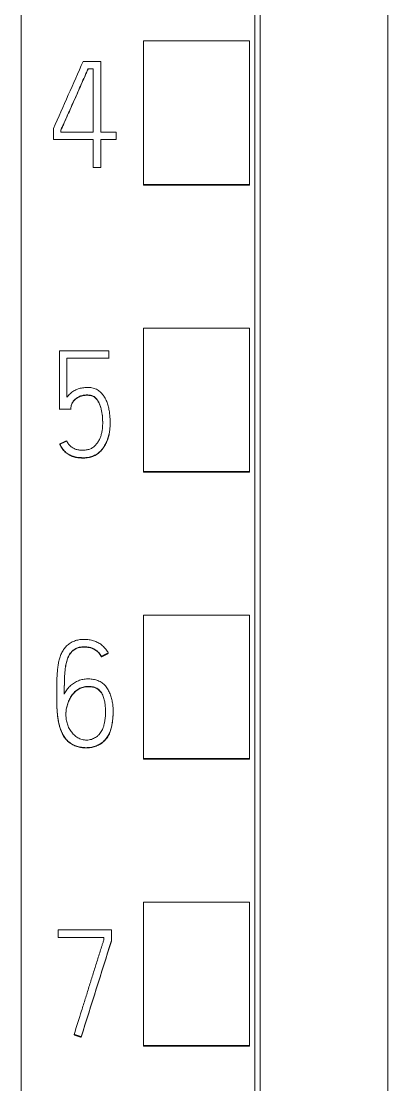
# Model space of a CAD drawing. Header units: millimetres. Extents: x 1359 to 3577, y 1336 to 3557.
# Drawn here: x 2611.17 to 2618.07, y 2942.38 to 2962.39 of the extents above; entities that cross this region are included whole.
import ezdxf

# ---------------------------------------------------------------- set-up
doc = ezdxf.new("R2010")
doc.units = ezdxf.units.MM
doc.layers.add('000-PI-Oprema', color=30, linetype='Continuous', lineweight=5)

msp = doc.modelspace()

# ---------------------------------------------------------------- linework, layer by layer
at = {"layer": '000-PI-Oprema', "color": 0, "linetype": 'ByBlock', "lineweight": 0}
for p, q in [((2611.171, 3041.237), (2611.171, 2927.819)), ((2615.571, 3038.956), (2615.571, 2930.141)), ((2613.471, 2959.317), (2613.471, 2962.019)), ((2615.471, 2962.019), (2613.471, 2962.019)), ((2615.471, 2959.317), (2615.471, 2962.019)), ((2612.337, 2961.634), (2612.667, 2961.634)), ((2612.667, 2961.634), (2612.667, 2960.304)), ((2612.525, 2961.496), (2612.428, 2961.496)), ((2612.525, 2960.304), (2612.525, 2961.496)), ((2611.777, 2960.165), (2611.777, 2960.37)), ((2611.915, 2960.34), (2611.915, 2960.304)), ((2611.915, 2960.304), (2612.525, 2960.304)), ((2612.667, 2960.304), (2612.961, 2960.304)), ((2612.961, 2960.304), (2612.961, 2960.165)), ((2612.525, 2960.165), (2611.777, 2960.165)), ((2612.525, 2959.635), (2612.525, 2960.165)), ((2612.667, 2960.165), (2612.667, 2959.635)), ((2612.961, 2960.165), (2612.667, 2960.165)), ((2612.667, 2959.635), (2612.525, 2959.635)), ((2613.471, 2959.306), (2613.471, 2959.317)), ((2615.471, 2959.317), (2613.471, 2959.317)), ((2615.471, 2959.306), (2613.471, 2959.306)), ((2615.471, 2959.306), (2615.471, 2959.317)), ((2613.471, 2953.916), (2613.471, 2956.617)), ((2615.471, 2956.617), (2613.471, 2956.617)), ((2615.471, 2953.916), (2615.471, 2956.617)), ((2611.893, 2956.189), (2611.893, 2955.091)), ((2612.817, 2956.189), (2611.893, 2956.189)), ((2612.817, 2956.051), (2612.817, 2956.189)), ((2612.032, 2955.313), (2612.032, 2956.051)), ((2612.032, 2956.051), (2612.817, 2956.051)), ((2612.817, 2956.051), (2612.817, 2956.045)), ((2611.893, 2955.091), (2611.893, 2955.085)), ((2611.893, 2955.091), (2612.104, 2955.091)), ((2612.104, 2955.091), (2612.104, 2955.085)), ((2612.845, 2954.826), (2612.845, 2954.832)), ((2611.899, 2954.434), (2611.899, 2954.428)), ((2613.471, 2953.906), (2613.471, 2953.916)), ((2615.471, 2953.916), (2613.471, 2953.916)), ((2615.471, 2953.906), (2613.471, 2953.906)), ((2615.471, 2953.906), (2615.471, 2953.916)), ((2613.471, 2948.514), (2613.471, 2951.215)), ((2615.471, 2951.215), (2613.471, 2951.215)), ((2615.471, 2948.514), (2615.471, 2951.215)), ((2612.682, 2950.435), (2612.682, 2950.429)), ((2612.81, 2950.502), (2612.81, 2950.495)), ((2611.838, 2949.695), (2611.838, 2949.689)), ((2612.902, 2949.395), (2612.902, 2949.401)), ((2613.471, 2948.506), (2613.471, 2948.514)), ((2615.471, 2948.514), (2613.471, 2948.514)), ((2615.471, 2948.506), (2613.471, 2948.506)), ((2615.471, 2948.506), (2615.471, 2948.514)), ((2613.471, 2943.113), (2613.471, 2945.814)), ((2615.471, 2945.814), (2613.471, 2945.814)), ((2615.471, 2943.113), (2615.471, 2945.814)), ((2611.869, 2945.149), (2611.869, 2945.291)), ((2611.869, 2945.291), (2612.868, 2945.291)), ((2612.868, 2945.291), (2612.868, 2945.088)), ((2612.729, 2945.149), (2611.869, 2945.149)), ((2612.729, 2945.11), (2612.729, 2945.149)), ((2612.868, 2945.088), (2612.868, 2945.082)), ((2612.166, 2943.323), (2612.166, 2943.317)), ((2612.299, 2943.279), (2612.299, 2943.272)), ((2613.471, 2943.106), (2613.471, 2943.113)), ((2615.471, 2943.113), (2613.471, 2943.113)), ((2615.471, 2943.106), (2613.471, 2943.106)), ((2615.471, 2943.106), (2615.471, 2943.113))]:
    msp.add_line(p, q, dxfattribs=at)
at = {"layer": '000-PI-Oprema', "color": 18, "linetype": 'ByBlock', "lineweight": 0, "true_color": 0x000000}
msp.add_ellipse((2621.995, 2921.711), major_axis=(441.592, 998.143), ratio=0.022901, start_param=1.540922, end_param=1.542189, dxfattribs=at)
at = {"layer": '000-PI-Oprema', "color": 0, "linetype": 'ByBlock', "lineweight": 0}
for centre, major_axis, ratio, start_param, end_param in [((2624.98, 2921.521), (314.236, 1001.002), 0.017743, 1.552827, 1.554635), ((2624.999, 2921.477), (314.539, 1001.971), 0.017758, 1.552804, 1.55461)]:
    msp.add_ellipse(centre, major_axis=major_axis, ratio=ratio, start_param=start_param, end_param=end_param, dxfattribs=at)
for points, knots in [([(2615.671, 3039.142), (2615.671, 3036.098), (2615.671, 3026.528), (2615.671, 3012.358), (2615.671, 2997.792), (2615.671, 2983.582), (2615.671, 2969.287), (2615.671, 2953.801), (2615.671, 2941.161), (2615.671, 2933.196), (2615.671, 2929.856)], [0, 0, 0, 0, 0.083934, 0.263736, 0.389889, 0.484142, 0.653794, 0.78188, 0.908517, 1, 1, 1, 1]), ([(2618.071, 3036.077), (2618.071, 3034.053), (2618.071, 3025.504), (2618.071, 3012.358), (2618.071, 2997.792), (2618.071, 2983.582), (2618.071, 2969.287), (2618.071, 2953.801), (2618.071, 2941.043), (2618.071, 2932.161), (2618.071, 2927.904), (2618.071, 2927.106)], [0, 0, 0, 0, 0.055935, 0.236292, 0.362833, 0.457376, 0.627551, 0.756032, 0.883059, 0.978086, 1, 1, 1, 1]), ([(2612.428, 2961.496), (2612.418, 2961.472), (2612.407, 2961.447), (2612.386, 2961.399), (2612.376, 2961.375), (2612.344, 2961.303), (2612.323, 2961.254), (2612.28, 2961.158), (2612.259, 2961.11), (2612.216, 2961.013), (2612.195, 2960.965), (2612.152, 2960.869), (2612.13, 2960.821), (2612.087, 2960.725), (2612.066, 2960.676), (2612.023, 2960.58), (2612.002, 2960.532), (2611.97, 2960.46), (2611.959, 2960.436), (2611.942, 2960.4), (2611.937, 2960.388), (2611.926, 2960.364), (2611.921, 2960.352), (2611.915, 2960.34)], [0, 0, 0, 0, 0.0625, 0.0625, 0.125, 0.125, 0.25, 0.25, 0.375, 0.375, 0.5, 0.5, 0.625, 0.625, 0.75, 0.75, 0.875, 0.875, 0.9375, 0.9375, 0.96875, 0.96875, 1, 1, 1, 1]), ([(2611.915, 2960.333), (2611.921, 2960.345), (2611.926, 2960.357), (2611.937, 2960.381), (2611.942, 2960.393), (2611.959, 2960.429), (2611.97, 2960.453), (2612.002, 2960.526), (2612.023, 2960.574), (2612.066, 2960.67), (2612.087, 2960.718), (2612.13, 2960.815), (2612.152, 2960.863), (2612.195, 2960.959), (2612.216, 2961.007), (2612.259, 2961.104), (2612.28, 2961.152), (2612.323, 2961.248), (2612.344, 2961.297), (2612.376, 2961.369), (2612.386, 2961.393), (2612.407, 2961.441), (2612.418, 2961.465), (2612.428, 2961.49)], [0, 0, 0, 0, 0.03125, 0.03125, 0.0625, 0.0625, 0.125, 0.125, 0.25, 0.25, 0.375, 0.375, 0.5, 0.5, 0.625, 0.625, 0.75, 0.75, 0.875, 0.875, 0.9375, 0.9375, 1, 1, 1, 1]), ([(2611.899, 2954.434), (2611.911, 2954.407), (2611.924, 2954.382), (2611.949, 2954.346), (2611.957, 2954.334), (2611.976, 2954.312), (2611.986, 2954.301), (2612.008, 2954.282), (2612.019, 2954.273), (2612.042, 2954.255), (2612.054, 2954.247), (2612.079, 2954.232), (2612.092, 2954.225), (2612.118, 2954.213), (2612.132, 2954.208), (2612.16, 2954.199), (2612.174, 2954.195), (2612.202, 2954.188), (2612.216, 2954.185), (2612.245, 2954.181), (2612.26, 2954.18), (2612.282, 2954.178), (2612.289, 2954.178), (2612.304, 2954.177), (2612.311, 2954.177), (2612.333, 2954.176), (2612.348, 2954.176), (2612.377, 2954.177), (2612.391, 2954.178), (2612.421, 2954.181), (2612.435, 2954.183), (2612.464, 2954.19), (2612.478, 2954.193), (2612.52, 2954.207), (2612.547, 2954.219), (2612.585, 2954.241), (2612.598, 2954.249), (2612.622, 2954.266), (2612.633, 2954.275), (2612.655, 2954.294), (2612.666, 2954.304), (2612.686, 2954.326), (2612.695, 2954.337), (2612.722, 2954.372), (2612.738, 2954.397), (2612.759, 2954.435), (2612.766, 2954.448), (2612.778, 2954.475), (2612.784, 2954.489), (2612.8, 2954.53), (2612.809, 2954.557), (2612.824, 2954.614), (2612.83, 2954.642), (2612.836, 2954.685), (2612.838, 2954.7), (2612.841, 2954.729), (2612.842, 2954.744), (2612.844, 2954.788), (2612.845, 2954.817), (2612.844, 2954.876), (2612.842, 2954.934), (2612.836, 2954.992), (2612.829, 2955.05), (2612.824, 2955.079), (2612.814, 2955.122), (2612.811, 2955.136), (2612.803, 2955.164), (2612.799, 2955.179), (2612.785, 2955.22), (2612.775, 2955.248), (2612.755, 2955.287), (2612.748, 2955.301), (2612.733, 2955.326), (2612.725, 2955.338), (2612.7, 2955.373), (2612.681, 2955.395), (2612.636, 2955.435), (2612.611, 2955.451), (2612.572, 2955.471), (2612.558, 2955.476), (2612.53, 2955.486), (2612.515, 2955.489), (2612.487, 2955.495), (2612.472, 2955.496), (2612.442, 2955.499), (2612.428, 2955.499), (2612.398, 2955.499), (2612.384, 2955.498), (2612.354, 2955.495), (2612.34, 2955.494), (2612.311, 2955.489), (2612.297, 2955.486), (2612.268, 2955.479), (2612.254, 2955.475), (2612.226, 2955.465), (2612.212, 2955.46), (2612.186, 2955.447), (2612.173, 2955.44), (2612.147, 2955.425), (2612.135, 2955.417), (2612.111, 2955.399), (2612.1, 2955.389), (2612.079, 2955.369), (2612.069, 2955.359), (2612.049, 2955.337), (2612.04, 2955.325), (2612.032, 2955.313)], [0, 0, 0, 0, 0.03125, 0.03125, 0.046875, 0.046875, 0.0625, 0.0625, 0.078125, 0.078125, 0.09375, 0.09375, 0.109375, 0.109375, 0.125, 0.125, 0.140625, 0.140625, 0.15625, 0.15625, 0.171875, 0.171875, 0.179688, 0.179688, 0.1875, 0.1875, 0.203125, 0.203125, 0.21875, 0.21875, 0.234375, 0.234375, 0.25, 0.25, 0.28125, 0.28125, 0.296875, 0.296875, 0.3125, 0.3125, 0.328125, 0.328125, 0.34375, 0.34375, 0.375, 0.375, 0.390625, 0.390625, 0.40625, 0.40625, 0.4375, 0.4375, 0.46875, 0.46875, 0.484375, 0.484375, 0.5, 0.5, 0.53125, 0.53125, 0.5625, 0.59375, 0.59375, 0.625, 0.625, 0.640625, 0.640625, 0.65625, 0.65625, 0.6875, 0.6875, 0.703125, 0.703125, 0.71875, 0.71875, 0.75, 0.75, 0.78125, 0.78125, 0.796875, 0.796875, 0.8125, 0.8125, 0.828125, 0.828125, 0.84375, 0.84375, 0.859375, 0.859375, 0.875, 0.875, 0.890625, 0.890625, 0.90625, 0.90625, 0.921875, 0.921875, 0.9375, 0.9375, 0.953125, 0.953125, 0.96875, 0.96875, 0.984375, 0.984375, 1, 1, 1, 1]), ([(2612.104, 2955.091), (2612.105, 2955.114), (2612.108, 2955.137), (2612.117, 2955.171), (2612.12, 2955.182), (2612.13, 2955.203), (2612.135, 2955.213), (2612.147, 2955.233), (2612.154, 2955.242), (2612.169, 2955.26), (2612.177, 2955.268), (2612.194, 2955.284), (2612.203, 2955.291), (2612.222, 2955.305), (2612.232, 2955.311), (2612.252, 2955.322), (2612.262, 2955.327), (2612.283, 2955.336), (2612.294, 2955.34), (2612.328, 2955.35), (2612.35, 2955.354), (2612.385, 2955.357), (2612.396, 2955.358), (2612.419, 2955.358), (2612.431, 2955.357), (2612.454, 2955.355), (2612.465, 2955.353), (2612.482, 2955.349), (2612.488, 2955.348), (2612.499, 2955.345), (2612.505, 2955.343), (2612.521, 2955.337), (2612.531, 2955.332), (2612.551, 2955.32), (2612.56, 2955.313), (2612.578, 2955.297), (2612.586, 2955.289), (2612.6, 2955.271), (2612.607, 2955.261), (2612.626, 2955.232), (2612.636, 2955.211), (2612.654, 2955.169), (2612.661, 2955.147), (2612.681, 2955.081), (2612.69, 2955.036), (2612.699, 2954.967), (2612.701, 2954.945), (2612.703, 2954.899), (2612.704, 2954.875), (2612.705, 2954.806), (2612.704, 2954.761), (2612.695, 2954.693), (2612.691, 2954.67), (2612.684, 2954.636), (2612.681, 2954.625), (2612.675, 2954.603), (2612.672, 2954.591), (2612.66, 2954.559), (2612.652, 2954.537), (2612.636, 2954.506), (2612.631, 2954.496), (2612.619, 2954.476), (2612.612, 2954.466), (2612.592, 2954.438), (2612.577, 2954.42), (2612.553, 2954.396), (2612.544, 2954.389), (2612.526, 2954.374), (2612.516, 2954.367), (2612.496, 2954.355), (2612.486, 2954.349), (2612.465, 2954.34), (2612.454, 2954.336), (2612.421, 2954.326), (2612.398, 2954.322), (2612.363, 2954.318), (2612.352, 2954.318), (2612.328, 2954.317), (2612.317, 2954.317), (2612.282, 2954.318), (2612.259, 2954.321), (2612.225, 2954.328), (2612.214, 2954.33), (2612.192, 2954.338), (2612.181, 2954.342), (2612.149, 2954.356), (2612.129, 2954.368), (2612.102, 2954.39), (2612.093, 2954.398), (2612.076, 2954.414), (2612.061, 2954.432), (2612.048, 2954.451), (2612.036, 2954.471), (2612.031, 2954.481), (2612.026, 2954.492)], [0, 0, 0, 0, 0.03125, 0.03125, 0.046875, 0.046875, 0.0625, 0.0625, 0.078125, 0.078125, 0.09375, 0.09375, 0.109375, 0.109375, 0.125, 0.125, 0.140625, 0.140625, 0.15625, 0.15625, 0.1875, 0.1875, 0.203125, 0.203125, 0.21875, 0.21875, 0.234375, 0.234375, 0.242187, 0.242187, 0.25, 0.25, 0.265625, 0.265625, 0.28125, 0.28125, 0.296875, 0.296875, 0.3125, 0.3125, 0.34375, 0.34375, 0.375, 0.375, 0.4375, 0.4375, 0.46875, 0.46875, 0.5, 0.5, 0.5625, 0.5625, 0.59375, 0.59375, 0.609375, 0.609375, 0.625, 0.625, 0.65625, 0.65625, 0.671875, 0.671875, 0.6875, 0.6875, 0.71875, 0.71875, 0.734375, 0.734375, 0.75, 0.75, 0.765625, 0.765625, 0.78125, 0.78125, 0.8125, 0.8125, 0.828125, 0.828125, 0.84375, 0.84375, 0.875, 0.875, 0.890625, 0.890625, 0.90625, 0.90625, 0.9375, 0.9375, 0.953125, 0.953125, 0.96875, 0.984375, 0.984375, 1, 1, 1, 1]), ([(2612.705, 2954.828), (2612.705, 2954.834), (2612.705, 2954.84), (2612.704, 2954.868), (2612.704, 2954.891), (2612.701, 2954.937), (2612.699, 2954.96), (2612.693, 2955.005), (2612.689, 2955.028), (2612.68, 2955.073), (2612.675, 2955.096), (2612.665, 2955.129), (2612.661, 2955.14), (2612.654, 2955.162), (2612.649, 2955.173), (2612.636, 2955.205), (2612.626, 2955.225), (2612.607, 2955.255), (2612.601, 2955.264), (2612.586, 2955.282), (2612.578, 2955.291), (2612.561, 2955.306), (2612.552, 2955.313), (2612.532, 2955.326), (2612.521, 2955.331), (2612.5, 2955.339), (2612.489, 2955.342), (2612.466, 2955.347), (2612.454, 2955.349), (2612.431, 2955.351), (2612.42, 2955.351), (2612.397, 2955.351), (2612.385, 2955.351), (2612.362, 2955.349), (2612.351, 2955.348), (2612.328, 2955.343), (2612.306, 2955.338), (2612.284, 2955.33), (2612.263, 2955.321), (2612.252, 2955.316), (2612.222, 2955.299), (2612.203, 2955.286), (2612.178, 2955.263), (2612.169, 2955.254), (2612.154, 2955.236), (2612.148, 2955.227), (2612.135, 2955.208), (2612.13, 2955.197), (2612.121, 2955.176), (2612.117, 2955.165), (2612.111, 2955.143), (2612.108, 2955.131), (2612.105, 2955.108), (2612.104, 2955.097), (2612.104, 2955.085)], [0, 0, 0, 0, 0.015899, 0.015899, 0.077406, 0.077406, 0.138912, 0.138912, 0.200418, 0.200418, 0.261925, 0.261925, 0.292678, 0.292678, 0.323431, 0.323431, 0.384937, 0.384937, 0.41569, 0.41569, 0.446443, 0.446443, 0.477197, 0.477197, 0.50795, 0.50795, 0.538703, 0.538703, 0.569456, 0.569456, 0.600209, 0.600209, 0.630962, 0.630962, 0.661715, 0.661715, 0.692469, 0.723222, 0.723222, 0.753975, 0.753975, 0.815481, 0.815481, 0.846234, 0.846234, 0.876987, 0.876987, 0.907741, 0.907741, 0.938494, 0.938494, 0.969247, 0.969247, 1, 1, 1, 1]), ([(2612.845, 2954.826), (2612.845, 2954.804), (2612.844, 2954.783), (2612.842, 2954.733), (2612.839, 2954.704), (2612.833, 2954.66), (2612.831, 2954.646), (2612.825, 2954.617), (2612.822, 2954.603), (2612.811, 2954.56), (2612.803, 2954.532), (2612.782, 2954.477), (2612.77, 2954.45), (2612.742, 2954.398), (2612.727, 2954.373), (2612.701, 2954.338), (2612.691, 2954.327), (2612.672, 2954.305), (2612.662, 2954.294), (2612.629, 2954.264), (2612.605, 2954.247), (2612.568, 2954.224), (2612.555, 2954.217), (2612.528, 2954.205), (2612.514, 2954.199), (2612.472, 2954.185), (2612.444, 2954.178), (2612.4, 2954.172), (2612.385, 2954.171), (2612.356, 2954.17), (2612.341, 2954.17), (2612.312, 2954.17), (2612.297, 2954.171), (2612.268, 2954.173), (2612.253, 2954.174), (2612.224, 2954.177), (2612.21, 2954.18), (2612.181, 2954.186), (2612.166, 2954.19), (2612.138, 2954.199), (2612.125, 2954.205), (2612.098, 2954.216), (2612.085, 2954.223), (2612.059, 2954.238), (2612.046, 2954.246), (2612.022, 2954.264), (2612.011, 2954.273), (2611.989, 2954.292), (2611.979, 2954.303), (2611.959, 2954.325), (2611.95, 2954.337), (2611.925, 2954.374), (2611.911, 2954.401), (2611.899, 2954.428)], [0, 0, 0, 0, 0.044434, 0.044434, 0.104157, 0.104157, 0.134018, 0.134018, 0.16388, 0.16388, 0.223602, 0.223602, 0.283325, 0.283325, 0.343048, 0.343048, 0.37291, 0.37291, 0.402771, 0.402771, 0.462494, 0.462494, 0.492355, 0.492355, 0.522217, 0.522217, 0.58194, 0.58194, 0.611801, 0.611801, 0.641663, 0.641663, 0.671524, 0.671524, 0.701386, 0.701386, 0.731247, 0.731247, 0.761108, 0.761108, 0.79097, 0.79097, 0.820831, 0.820831, 0.850693, 0.850693, 0.880554, 0.880554, 0.910416, 0.910416, 0.940277, 0.940277, 1, 1, 1, 1]), ([(2612.81, 2950.502), (2612.795, 2950.527), (2612.779, 2950.551), (2612.753, 2950.585), (2612.743, 2950.596), (2612.724, 2950.617), (2612.713, 2950.628), (2612.681, 2950.657), (2612.658, 2950.674), (2612.62, 2950.696), (2612.608, 2950.702), (2612.581, 2950.714), (2612.567, 2950.72), (2612.527, 2950.734), (2612.499, 2950.741), (2612.456, 2950.749), (2612.442, 2950.751), (2612.413, 2950.755), (2612.399, 2950.756), (2612.355, 2950.758), (2612.326, 2950.758), (2612.283, 2950.754), (2612.269, 2950.752), (2612.241, 2950.747), (2612.226, 2950.744), (2612.184, 2950.733), (2612.157, 2950.723), (2612.119, 2950.703), (2612.106, 2950.696), (2612.082, 2950.68), (2612.07, 2950.671), (2612.036, 2950.644), (2612.015, 2950.624), (2611.987, 2950.591), (2611.978, 2950.58), (2611.961, 2950.556), (2611.953, 2950.544), (2611.932, 2950.506), (2611.92, 2950.48), (2611.899, 2950.425), (2611.891, 2950.398), (2611.877, 2950.342), (2611.872, 2950.314), (2611.863, 2950.257), (2611.859, 2950.229), (2611.85, 2950.143), (2611.846, 2950.086), (2611.841, 2949.971), (2611.84, 2949.913), (2611.838, 2949.741), (2611.837, 2949.625), (2611.843, 2949.482), (2611.844, 2949.453), (2611.848, 2949.396), (2611.851, 2949.368), (2611.86, 2949.282), (2611.869, 2949.225), (2611.885, 2949.155), (2611.889, 2949.141), (2611.897, 2949.113), (2611.901, 2949.099), (2611.915, 2949.058), (2611.926, 2949.031), (2611.944, 2948.992), (2611.95, 2948.979), (2611.964, 2948.953), (2611.972, 2948.941), (2611.996, 2948.904), (2612.014, 2948.881), (2612.044, 2948.85), (2612.055, 2948.84), (2612.077, 2948.822), (2612.089, 2948.813), (2612.125, 2948.789), (2612.151, 2948.775), (2612.191, 2948.758), (2612.205, 2948.753), (2612.232, 2948.744), (2612.246, 2948.74), (2612.288, 2948.73), (2612.317, 2948.725), (2612.36, 2948.721), (2612.375, 2948.72), (2612.404, 2948.72), (2612.419, 2948.72), (2612.462, 2948.723), (2612.49, 2948.728), (2612.532, 2948.738), (2612.546, 2948.742), (2612.574, 2948.752), (2612.587, 2948.757), (2612.627, 2948.775), (2612.652, 2948.789), (2612.688, 2948.814), (2612.7, 2948.822), (2612.722, 2948.841), (2612.733, 2948.851), (2612.764, 2948.882), (2612.782, 2948.904), (2612.805, 2948.941), (2612.813, 2948.953), (2612.826, 2948.979), (2612.832, 2948.993), (2612.849, 2949.033), (2612.857, 2949.06), (2612.868, 2949.102), (2612.872, 2949.116), (2612.877, 2949.145), (2612.88, 2949.159), (2612.887, 2949.202), (2612.891, 2949.231), (2612.9, 2949.317), (2612.903, 2949.375), (2612.9, 2949.461), (2612.899, 2949.489), (2612.892, 2949.547), (2612.887, 2949.576), (2612.875, 2949.633), (2612.868, 2949.661), (2612.849, 2949.717), (2612.839, 2949.744), (2612.814, 2949.797), (2612.8, 2949.823), (2612.767, 2949.871), (2612.748, 2949.893), (2612.716, 2949.923), (2612.704, 2949.932), (2612.68, 2949.949), (2612.668, 2949.957), (2612.642, 2949.971), (2612.628, 2949.977), (2612.601, 2949.987), (2612.587, 2949.992), (2612.545, 2950.003), (2612.516, 2950.008), (2612.472, 2950.012), (2612.457, 2950.013), (2612.428, 2950.014), (2612.413, 2950.013), (2612.369, 2950.011), (2612.34, 2950.007), (2612.297, 2949.997), (2612.283, 2949.993), (2612.255, 2949.984), (2612.242, 2949.978), (2612.202, 2949.961), (2612.177, 2949.946), (2612.141, 2949.921), (2612.129, 2949.912), (2612.106, 2949.894), (2612.095, 2949.884), (2612.064, 2949.854), (2612.044, 2949.832), (2612.01, 2949.784), (2611.994, 2949.759), (2611.98, 2949.733)], [0, 0, 0, 0, 0.015625, 0.015625, 0.023438, 0.023438, 0.03125, 0.03125, 0.046875, 0.046875, 0.054688, 0.054688, 0.0625, 0.0625, 0.078125, 0.078125, 0.085938, 0.085938, 0.09375, 0.09375, 0.109375, 0.109375, 0.117188, 0.117188, 0.125, 0.125, 0.140625, 0.140625, 0.148438, 0.148438, 0.15625, 0.15625, 0.171875, 0.171875, 0.179688, 0.179688, 0.1875, 0.1875, 0.203125, 0.203125, 0.21875, 0.21875, 0.234375, 0.234375, 0.25, 0.25, 0.28125, 0.28125, 0.3125, 0.3125, 0.375, 0.375, 0.390625, 0.390625, 0.40625, 0.40625, 0.4375, 0.4375, 0.445313, 0.445313, 0.453125, 0.453125, 0.46875, 0.46875, 0.476563, 0.476563, 0.484375, 0.484375, 0.5, 0.5, 0.507813, 0.507813, 0.515625, 0.515625, 0.53125, 0.53125, 0.539063, 0.539063, 0.546875, 0.546875, 0.5625, 0.5625, 0.570313, 0.570313, 0.578125, 0.578125, 0.59375, 0.59375, 0.601563, 0.601563, 0.609375, 0.609375, 0.625, 0.625, 0.632813, 0.632813, 0.640625, 0.640625, 0.65625, 0.65625, 0.664063, 0.664063, 0.671875, 0.671875, 0.6875, 0.6875, 0.695313, 0.695313, 0.703125, 0.703125, 0.71875, 0.71875, 0.75, 0.75, 0.765625, 0.765625, 0.78125, 0.78125, 0.796875, 0.796875, 0.8125, 0.8125, 0.828125, 0.828125, 0.84375, 0.84375, 0.851563, 0.851563, 0.859375, 0.859375, 0.867188, 0.867188, 0.875, 0.875, 0.890625, 0.890625, 0.898438, 0.898438, 0.90625, 0.90625, 0.921875, 0.921875, 0.929688, 0.929688, 0.9375, 0.9375, 0.953125, 0.953125, 0.960938, 0.960938, 0.96875, 0.96875, 0.984375, 0.984375, 1, 1, 1, 1]), ([(2611.98, 2949.733), (2611.98, 2949.794), (2611.981, 2949.855), (2611.983, 2949.947), (2611.984, 2949.977), (2611.986, 2950.038), (2611.988, 2950.069), (2611.991, 2950.13), (2611.994, 2950.16), (2612.001, 2950.22), (2612.005, 2950.251), (2612.014, 2950.296), (2612.017, 2950.311), (2612.025, 2950.341), (2612.029, 2950.356), (2612.043, 2950.4), (2612.055, 2950.429), (2612.073, 2950.463), (2612.077, 2950.47), (2612.085, 2950.483), (2612.089, 2950.489), (2612.103, 2950.508), (2612.113, 2950.52), (2612.129, 2950.537), (2612.134, 2950.542), (2612.146, 2950.553), (2612.152, 2950.558), (2612.171, 2950.571), (2612.184, 2950.579), (2612.205, 2950.589), (2612.212, 2950.592), (2612.227, 2950.598), (2612.234, 2950.6), (2612.257, 2950.607), (2612.272, 2950.61), (2612.302, 2950.615), (2612.318, 2950.617), (2612.349, 2950.618), (2612.364, 2950.618), (2612.395, 2950.617), (2612.411, 2950.616), (2612.441, 2950.612), (2612.464, 2950.607), (2612.486, 2950.601), (2612.501, 2950.596), (2612.508, 2950.593), (2612.53, 2950.584), (2612.544, 2950.577), (2612.571, 2950.562), (2612.583, 2950.553), (2612.602, 2950.539), (2612.608, 2950.533), (2612.619, 2950.523), (2612.624, 2950.517), (2612.64, 2950.5), (2612.65, 2950.488), (2612.667, 2950.463), (2612.675, 2950.449), (2612.682, 2950.435)], [0, 0, 0, 0, 0.125, 0.125, 0.1875, 0.1875, 0.25, 0.25, 0.3125, 0.3125, 0.375, 0.375, 0.40625, 0.40625, 0.4375, 0.4375, 0.5, 0.5, 0.515625, 0.515625, 0.53125, 0.53125, 0.5625, 0.5625, 0.578125, 0.578125, 0.59375, 0.59375, 0.625, 0.625, 0.640625, 0.640625, 0.65625, 0.65625, 0.6875, 0.6875, 0.71875, 0.71875, 0.75, 0.75, 0.78125, 0.78125, 0.8125, 0.828125, 0.828125, 0.84375, 0.84375, 0.875, 0.875, 0.90625, 0.90625, 0.921875, 0.921875, 0.9375, 0.9375, 0.96875, 0.96875, 1, 1, 1, 1]), ([(2612.682, 2950.429), (2612.668, 2950.457), (2612.651, 2950.482), (2612.625, 2950.51), (2612.62, 2950.516), (2612.608, 2950.527), (2612.603, 2950.532), (2612.584, 2950.546), (2612.559, 2950.564), (2612.531, 2950.577), (2612.503, 2950.589), (2612.488, 2950.594), (2612.458, 2950.602), (2612.443, 2950.606), (2612.412, 2950.61), (2612.397, 2950.611), (2612.35, 2950.613), (2612.32, 2950.611), (2612.274, 2950.604), (2612.259, 2950.601), (2612.229, 2950.593), (2612.214, 2950.587), (2612.193, 2950.577), (2612.187, 2950.574), (2612.173, 2950.566), (2612.167, 2950.562), (2612.148, 2950.548), (2612.13, 2950.533), (2612.115, 2950.516), (2612.105, 2950.504), (2612.1, 2950.498), (2612.086, 2950.479), (2612.078, 2950.466), (2612.063, 2950.439), (2612.057, 2950.425), (2612.045, 2950.396), (2612.039, 2950.382), (2612.025, 2950.337), (2612.018, 2950.308), (2612.006, 2950.248), (2612.001, 2950.217), (2611.994, 2950.157), (2611.992, 2950.126), (2611.988, 2950.065), (2611.986, 2950.034), (2611.984, 2949.973), (2611.983, 2949.942), (2611.981, 2949.85), (2611.98, 2949.788), (2611.98, 2949.727)], [0, 0, 0, 0, 0.0625, 0.0625, 0.078125, 0.078125, 0.09375, 0.09375, 0.125, 0.15625, 0.15625, 0.1875, 0.1875, 0.21875, 0.21875, 0.25, 0.25, 0.3125, 0.3125, 0.34375, 0.34375, 0.375, 0.375, 0.390625, 0.390625, 0.40625, 0.40625, 0.4375, 0.453125, 0.453125, 0.46875, 0.46875, 0.5, 0.5, 0.53125, 0.53125, 0.5625, 0.5625, 0.625, 0.625, 0.6875, 0.6875, 0.75, 0.75, 0.8125, 0.8125, 0.875, 0.875, 1, 1, 1, 1]), ([(2612.253, 2949.827), (2612.279, 2949.842), (2612.306, 2949.852), (2612.349, 2949.863), (2612.364, 2949.866), (2612.393, 2949.87), (2612.422, 2949.872), (2612.452, 2949.872), (2612.481, 2949.87), (2612.496, 2949.869), (2612.525, 2949.864), (2612.539, 2949.86), (2612.567, 2949.851), (2612.581, 2949.845), (2612.607, 2949.831), (2612.619, 2949.822), (2612.641, 2949.803), (2612.651, 2949.792), (2612.669, 2949.769), (2612.678, 2949.757), (2612.693, 2949.732), (2612.699, 2949.719), (2612.717, 2949.678), (2612.727, 2949.651), (2612.737, 2949.608), (2612.74, 2949.594), (2612.746, 2949.565), (2612.748, 2949.55), (2612.753, 2949.507), (2612.755, 2949.478), (2612.757, 2949.419), (2612.758, 2949.39), (2612.756, 2949.303), (2612.75, 2949.245), (2612.733, 2949.159), (2612.726, 2949.13), (2612.711, 2949.089), (2612.705, 2949.075), (2612.693, 2949.048), (2612.686, 2949.035), (2612.662, 2948.998), (2612.644, 2948.975), (2612.618, 2948.949), (2612.612, 2948.944), (2612.601, 2948.935), (2612.595, 2948.93), (2612.578, 2948.917), (2612.566, 2948.909), (2612.54, 2948.895), (2612.527, 2948.889), (2612.499, 2948.878), (2612.471, 2948.87), (2612.442, 2948.865), (2612.412, 2948.863), (2612.398, 2948.863), (2612.368, 2948.864), (2612.354, 2948.866), (2612.325, 2948.871), (2612.31, 2948.875), (2612.268, 2948.889), (2612.242, 2948.903), (2612.206, 2948.928), (2612.194, 2948.937), (2612.172, 2948.956), (2612.15, 2948.976), (2612.131, 2948.998), (2612.113, 2949.021), (2612.104, 2949.033), (2612.08, 2949.07), (2612.066, 2949.095), (2612.049, 2949.136), (2612.044, 2949.15), (2612.035, 2949.178), (2612.031, 2949.192), (2612.021, 2949.235), (2612.017, 2949.264), (2612.013, 2949.307), (2612.012, 2949.322), (2612.012, 2949.351), (2612.012, 2949.366), (2612.014, 2949.41), (2612.018, 2949.439), (2612.029, 2949.496), (2612.036, 2949.525), (2612.05, 2949.566), (2612.056, 2949.58), (2612.067, 2949.607), (2612.073, 2949.62), (2612.093, 2949.659), (2612.108, 2949.684), (2612.134, 2949.719), (2612.143, 2949.731), (2612.162, 2949.753), (2612.172, 2949.764), (2612.204, 2949.795), (2612.227, 2949.813), (2612.253, 2949.827)], [0, 0, 0, 0, 0.03125, 0.03125, 0.046875, 0.046875, 0.0625, 0.078125, 0.078125, 0.09375, 0.09375, 0.109375, 0.109375, 0.125, 0.125, 0.140625, 0.140625, 0.15625, 0.15625, 0.171875, 0.171875, 0.1875, 0.1875, 0.21875, 0.21875, 0.234375, 0.234375, 0.25, 0.25, 0.28125, 0.28125, 0.3125, 0.3125, 0.375, 0.375, 0.40625, 0.40625, 0.421875, 0.421875, 0.4375, 0.4375, 0.46875, 0.46875, 0.476563, 0.476563, 0.484375, 0.484375, 0.5, 0.5, 0.515625, 0.515625, 0.53125, 0.546875, 0.546875, 0.5625, 0.5625, 0.578125, 0.578125, 0.59375, 0.59375, 0.625, 0.625, 0.640625, 0.640625, 0.65625, 0.671875, 0.671875, 0.6875, 0.6875, 0.71875, 0.71875, 0.734375, 0.734375, 0.75, 0.75, 0.78125, 0.78125, 0.796875, 0.796875, 0.8125, 0.8125, 0.84375, 0.84375, 0.875, 0.875, 0.890625, 0.890625, 0.90625, 0.90625, 0.9375, 0.9375, 0.953125, 0.953125, 0.96875, 0.96875, 1, 1, 1, 1]), ([(2612.253, 2949.821), (2612.227, 2949.806), (2612.204, 2949.788), (2612.173, 2949.758), (2612.163, 2949.747), (2612.143, 2949.725), (2612.134, 2949.713), (2612.109, 2949.678), (2612.093, 2949.653), (2612.073, 2949.614), (2612.067, 2949.601), (2612.056, 2949.574), (2612.05, 2949.56), (2612.036, 2949.518), (2612.029, 2949.49), (2612.021, 2949.447), (2612.018, 2949.433), (2612.015, 2949.403), (2612.014, 2949.389), (2612.012, 2949.363), (2612.012, 2949.353), (2612.012, 2949.342)], [0, 0, 0, 0, 0.157109, 0.157109, 0.235664, 0.235664, 0.314218, 0.314218, 0.471328, 0.471328, 0.549882, 0.549882, 0.628437, 0.628437, 0.785546, 0.785546, 0.864101, 0.864101, 0.942655, 0.942655, 1, 1, 1, 1]), ([(2612.674, 2949.756), (2612.669, 2949.763), (2612.664, 2949.769), (2612.65, 2949.787), (2612.64, 2949.798), (2612.623, 2949.812), (2612.617, 2949.817), (2612.605, 2949.825), (2612.599, 2949.829), (2612.58, 2949.839), (2612.566, 2949.845), (2612.538, 2949.854), (2612.524, 2949.858), (2612.495, 2949.863), (2612.481, 2949.864), (2612.451, 2949.866), (2612.437, 2949.866), (2612.393, 2949.864), (2612.364, 2949.861), (2612.321, 2949.85), (2612.307, 2949.845), (2612.286, 2949.837), (2612.28, 2949.834), (2612.266, 2949.828), (2612.26, 2949.825), (2612.253, 2949.821)], [0, 0, 0, 0, 0.053658, 0.053658, 0.148292, 0.148292, 0.195609, 0.195609, 0.242926, 0.242926, 0.33756, 0.33756, 0.432195, 0.432195, 0.526829, 0.526829, 0.621463, 0.621463, 0.810732, 0.810732, 0.905366, 0.905366, 0.952683, 0.952683, 1, 1, 1, 1]), ([(2612.902, 2949.396), (2612.902, 2949.349), (2612.899, 2949.303), (2612.891, 2949.228), (2612.888, 2949.2), (2612.881, 2949.157), (2612.878, 2949.143), (2612.872, 2949.114), (2612.869, 2949.1), (2612.858, 2949.057), (2612.85, 2949.03), (2612.833, 2948.989), (2612.827, 2948.976), (2612.814, 2948.95), (2612.807, 2948.937), (2612.784, 2948.9), (2612.766, 2948.878), (2612.735, 2948.847), (2612.725, 2948.837), (2612.703, 2948.818), (2612.691, 2948.809), (2612.655, 2948.784), (2612.63, 2948.77), (2612.59, 2948.752), (2612.576, 2948.747), (2612.549, 2948.737), (2612.535, 2948.733), (2612.493, 2948.722), (2612.464, 2948.718), (2612.421, 2948.714), (2612.406, 2948.714), (2612.377, 2948.714), (2612.362, 2948.715), (2612.319, 2948.719), (2612.291, 2948.723), (2612.248, 2948.734), (2612.234, 2948.738), (2612.206, 2948.747), (2612.193, 2948.752), (2612.153, 2948.768), (2612.127, 2948.782), (2612.097, 2948.801), (2612.091, 2948.805), (2612.079, 2948.814), (2612.073, 2948.819), (2612.056, 2948.832), (2612.046, 2948.842), (2612.015, 2948.873), (2611.997, 2948.896), (2611.973, 2948.932), (2611.966, 2948.945), (2611.952, 2948.97), (2611.945, 2948.983), (2611.927, 2949.022), (2611.916, 2949.049), (2611.898, 2949.104), (2611.89, 2949.132), (2611.876, 2949.188), (2611.87, 2949.217), (2611.861, 2949.274), (2611.853, 2949.331), (2611.848, 2949.388), (2611.844, 2949.446), (2611.843, 2949.474), (2611.839, 2949.565), (2611.838, 2949.627), (2611.838, 2949.689)], [0, 0, 0, 0, 0.061997, 0.061997, 0.100843, 0.100843, 0.120266, 0.120266, 0.139688, 0.139688, 0.178534, 0.178534, 0.197957, 0.197957, 0.217379, 0.217379, 0.256225, 0.256225, 0.275648, 0.275648, 0.295071, 0.295071, 0.333916, 0.333916, 0.353339, 0.353339, 0.372762, 0.372762, 0.411607, 0.411607, 0.43103, 0.43103, 0.450453, 0.450453, 0.489298, 0.489298, 0.508721, 0.508721, 0.528144, 0.528144, 0.566989, 0.566989, 0.5767, 0.5767, 0.586412, 0.586412, 0.605835, 0.605835, 0.64468, 0.64468, 0.664103, 0.664103, 0.683526, 0.683526, 0.722371, 0.722371, 0.761217, 0.761217, 0.800062, 0.800062, 0.838908, 0.877753, 0.877753, 0.916599, 0.916599, 1, 1, 1, 1]), ([(2612.166, 2943.323), (2612.213, 2943.472), (2612.26, 2943.621), (2612.33, 2943.845), (2612.353, 2943.919), (2612.4, 2944.068), (2612.423, 2944.143), (2612.458, 2944.254), (2612.47, 2944.292), (2612.493, 2944.366), (2612.505, 2944.403), (2612.54, 2944.515), (2612.564, 2944.59), (2612.61, 2944.739), (2612.634, 2944.813), (2612.669, 2944.925), (2612.681, 2944.962), (2612.699, 2945.018), (2612.705, 2945.036), (2612.714, 2945.064), (2612.717, 2945.073), (2612.723, 2945.092), (2612.726, 2945.101), (2612.729, 2945.11)], [0, 0, 0, 0, 0.25, 0.25, 0.375, 0.375, 0.5, 0.5, 0.5625, 0.5625, 0.625, 0.625, 0.75, 0.75, 0.875, 0.875, 0.9375, 0.9375, 0.96875, 0.96875, 0.984375, 0.984375, 1, 1, 1, 1])]:
    msp.add_open_spline(points, degree=3, knots=knots, dxfattribs=at)
for points, weights in [([(2612.026, 2954.492), (2611.962, 2954.463), (2611.899, 2954.434)], [0.499999993177, 0.500000006823, 0.499999993177]), ([(2612.682, 2950.435), (2612.746, 2950.468), (2612.81, 2950.502)], [0.500000044257, 0.499999955743, 0.500000044257]), ([(2612.81, 2950.495), (2612.746, 2950.462), (2612.682, 2950.429)], [0.500000040473, 0.499999959527, 0.500000040473]), ([(2612.299, 2943.279), (2612.233, 2943.301), (2612.166, 2943.323)], [0.499999996654, 0.500000003346, 0.499999996654]), ([(2612.166, 2943.317), (2612.233, 2943.295), (2612.299, 2943.272)], [0.500000549087, 0.499999450913, 0.500000549087])]:
    msp.add_rational_spline(points, weights, degree=2, dxfattribs=at)

doc.saveas('drawing.dxf')
